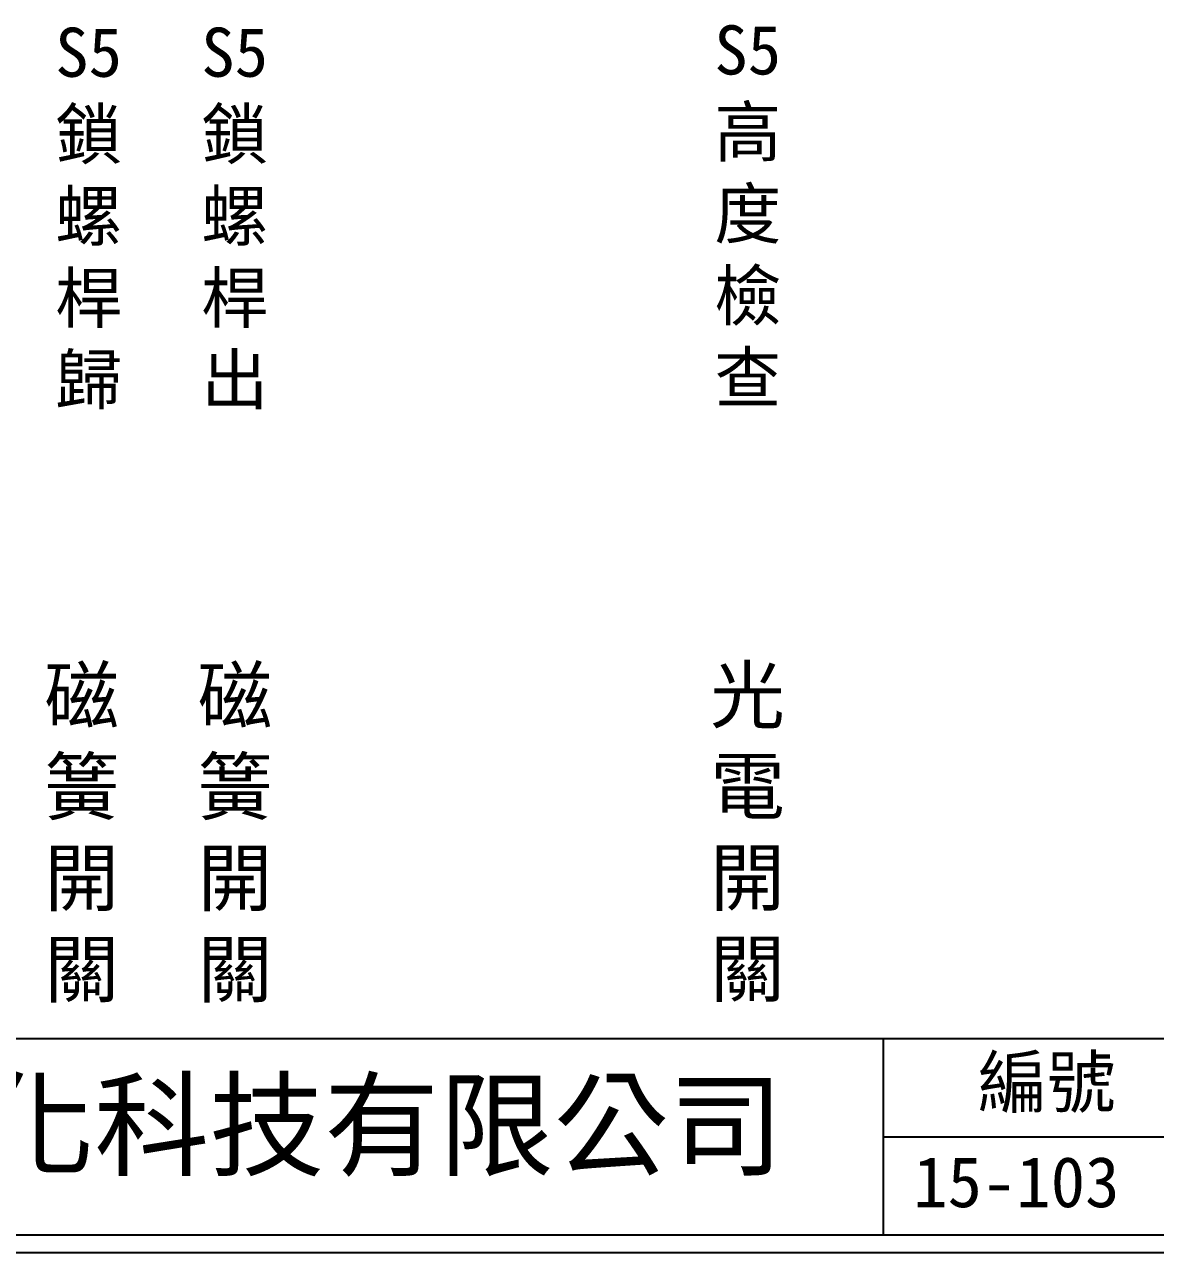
# Model space of a CAD drawing. Extents: x 275 to 562, y 265 to 469.
# Drawn here: x 349.4 to 430, y 264.9 to 352.4 of the extents above; entities that cross this region are included whole.
import ezdxf

# ---------------------------------------------------------------- set-up
doc = ezdxf.new("R2010")
doc.units = 0
doc.layers.add('圖框層', color=7, linetype='CONTINUOUS')
doc.layers.add('標尺寸層', color=3, linetype='CONTINUOUS')
doc.styles.add('CNS', font='romanc.shx', dxfattribs={"bigfont": 'chineset.shx'})
doc.styles.add('STSL', font='kaiu.ttf')

msp = doc.modelspace()

# ---------------------------------------------------------------- linework, layer by layer
at = {"layer": '圖框層', "color": 7}
for p, q in [((276.148, 280.195), (560.648, 280.195)), ((410.648, 266.195), (410.648, 280.195)), ((410.648, 273.195), (560.648, 273.195)), ((276.148, 266.195), (560.648, 266.195)), ((274.898, 264.945), (561.898, 264.945))]:
    msp.add_line(p, q, dxfattribs=at)

# ---------------------------------------------------------------- texts
at = {"layer": '圖框層', "color": 4, "style": 'STSL'}
for s, height, p in [('編號', 3.6, (417.363, 275.282)), ('泓陞自動化科技有限公司', 6, (313.501, 271.022)), ('15-103', 3.6, (412.761, 268.169))]:
    msp.add_text(s, height=height, dxfattribs=at).set_placement(p)
at = {"layer": '標尺寸層', "color": 7, "width": 4.96081, "attachment_point": 5, "style": 'CNS'}
for s, insert, char_height in [('{\\fDFKai-SB|b0|i0|c136|p65;S5鎖螺桿歸}', (354.012, 338.618), 3.5), ('{\\fDFKai-SB|b0|i0|c136|p65;S5鎖螺桿出}', (364.418, 338.618), 3.5), ('{\\fDFKai-SB|b0|i0|c136|p65;S5高度檢查}', (400.97, 338.851), 3.5), ('{\\fDFKai-SB|b0|i0|c136|p65;磁簧開關}', (353.519, 294.669), 3.9), ('{\\fDFKai-SB|b0|i0|c136|p65;磁簧開關}', (364.44, 294.669), 3.9), ('{\\fDFKai-SB|b0|i0|c136|p65;光電\\P開關}', (400.954, 294.699), 3.9)]:
    msp.add_mtext(s, dxfattribs=dict(at, insert=insert, char_height=char_height))

doc.saveas('drawing.dxf')
